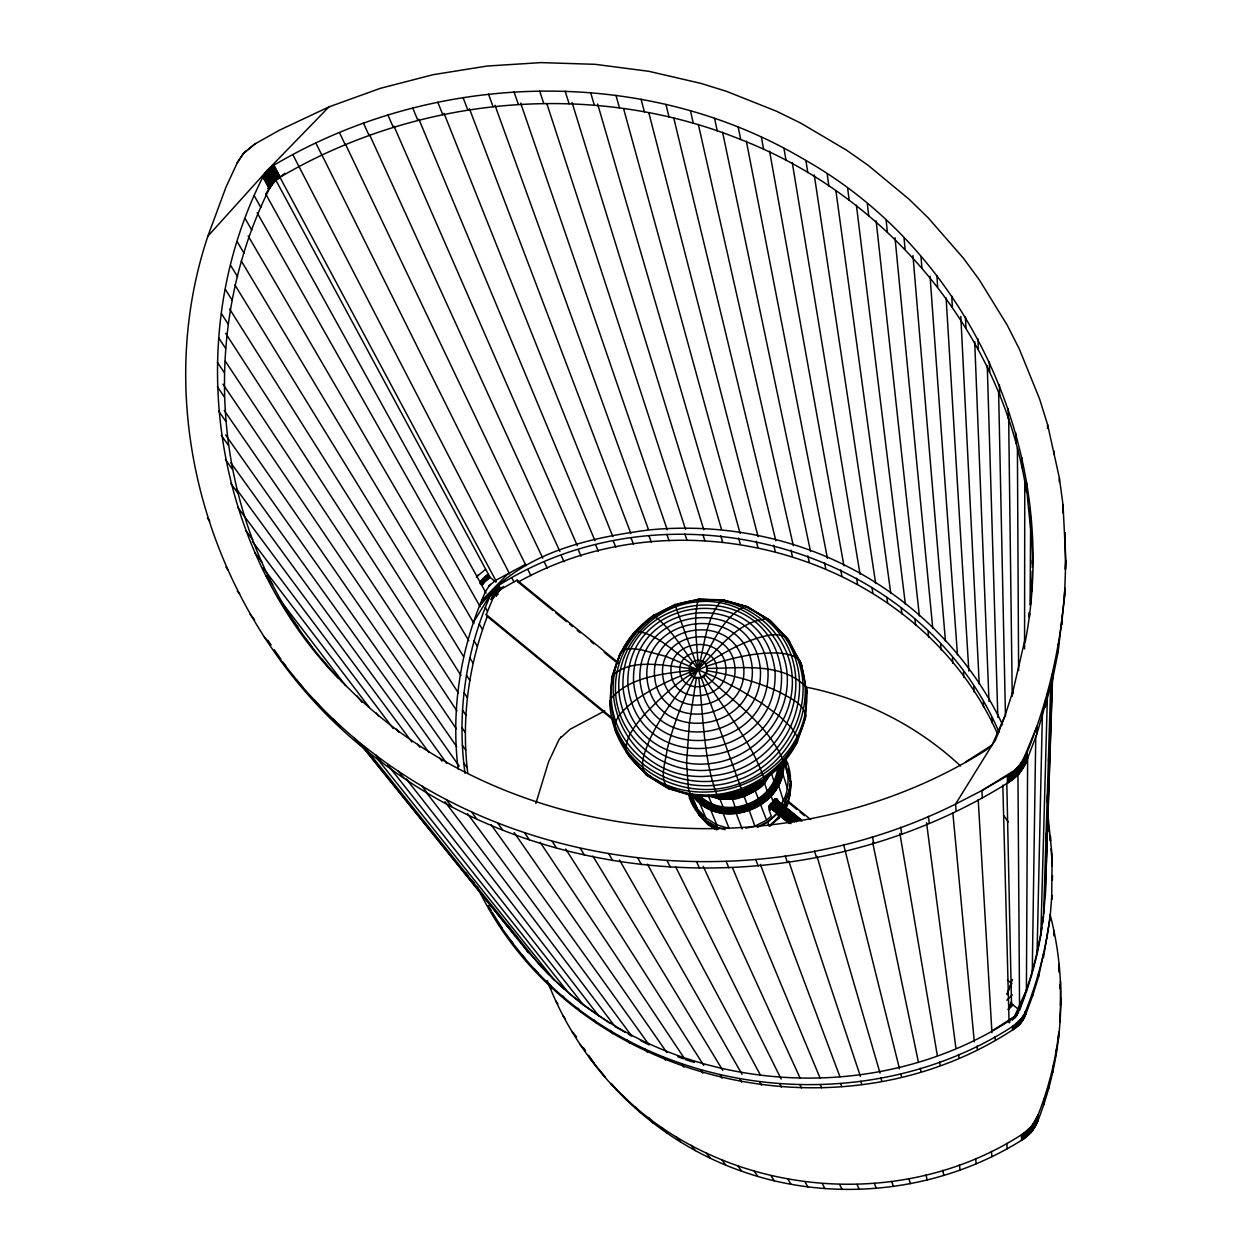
<?xml version="1.0" encoding="UTF-8"?>
<svg xmlns="http://www.w3.org/2000/svg" width="1252" height="1252" viewBox="0 0 1252 1252"><rect width="100%" height="100%" fill="white"/><g stroke="black" fill="none" stroke-linecap="round" stroke-linejoin="round"><path stroke-width="1.5" d="M338.463 678.553C212.308 547.813 180.945 339.104 262.873 176.986L267.38 170.288L328.932 106.905L380.342 88.329L433.176 74.682L486.95 66.059L541.146 62.6L595.263 64.337L648.786 71.301L701.167 83.446L726.786 91.443L776.522 111.24L800.513 122.993L846.43 150.099L868.246 165.405L909.234 199.365L928.295 217.942L963.304 258.084L979.142 279.556L1007.187 325.082L1019.316 349.026L1039.583 398.934L1047.627 424.788L1059.38 477.967L1063.042 505.135L1065.812 560.27L1064.513 596.954L1058.065 652.198L1052.525 679.695L1036.859 734.048L1025.904 762.797L1019.597 772.891L1019.566 765.535L1026.875 753.015C1048.237 700.51 1061.289 644.655 1064.889 588.08L1064.513 596.954M312.405 647.394C212.543 518.657 197.143 334.096 269.337 188.786L274.517 181.415L284.971 173.245M482.865 895.681L479.532 891.549C574.371 1082.464 836.258 1145.267 1012.524 1029.989L1022.368 1020.818L1025.779 1010.771C1038.033 980.034 1046.265 947.733 1050.146 914.868M1023.588 767.241L1023.604 759.823M1023.541 1018.987L1023.76 1015.137M1023.917 766.709L1023.917 759.275M547.234 980.504C580.286 1068.097 653.028 1140.353 741.653 1171.183C833.3 1203.814 939.125 1191.967 1021.507 1140.322L1023.776 1138.866L1023.776 1133.295L1031.538 1126.237L1031.429 1131.902L1037.939 1120.681C1063.386 1055.577 1067.878 982.241 1050.115 914.602L1049.912 919.547M1023.76 1018.612L1023.964 1014.746M1024.214 766.161L1024.23 758.728M1024.559 648.849L1024.762 482.583M1023.964 1018.22L1024.183 1014.37M1024.527 765.614L1024.527 758.18M1024.167 1017.845L1024.371 1013.979M1024.809 765.05L1024.825 757.616M1023.776 1138.866L1024.23 1132.982M1024.371 1017.453L1024.574 1013.588M1025.091 764.502L1025.106 757.053M1025.2 642.01C1061.273 456.104 971.02 254.391 805.912 160.475C645.187 64.134 433.834 70.456 273.906 165.186L267.145 170.538L207.863 236.205C144.418 425.915 221.776 644.921 381.5 762.092C559.519 898.185 819.528 900.814 1007.5 783.095L1019.191 773.376L1019.159 766.021L1017.438 767.914L1017.5 775.254M1024.559 1017.062L1024.762 1013.197M1025.372 763.939L1025.388 756.49M1024.214 1138.553L1024.684 1132.653M1024.762 1016.671L1024.95 1012.79M1025.638 763.376L1025.654 755.926M1032.29 567.453C1033.479 539.064 1027.579 511.051 1026.609 482.849M1024.934 1016.28L1025.122 1012.398M1025.904 762.797L1025.92 755.347M1025.122 1015.888L1025.294 1011.992M1026.155 762.233L1026.17 754.768M1025.294 1015.482L1025.466 1011.585M1026.39 761.654L1026.421 754.189M1024.668 1138.24L1025.122 1132.324M1025.451 1015.075L1025.623 1011.178M1026.624 761.075L1026.656 753.61M1025.607 1014.683L1025.779 1010.771M1026.843 760.496L1026.875 753.015M1025.106 1137.911L1025.56 1131.996M1027.642 756.474L1026.405 991.881L1032.243 973.227L1035.764 735.675M1025.544 1137.583L1025.998 1131.651M1029.034 615.968L1029.066 612.494M1029.911 517.905L1029.973 508.39M1025.967 1137.239L1026.437 1131.292M1030.067 604.982L1030.678 517.295M1026.39 1136.894L1026.859 1130.947M1031.413 591.664L1031.46 586.327M1031.836 543.509L1031.898 534.197M1026.812 1136.55L1027.282 1130.587M1032.368 563.838L1032.415 560.207M1027.235 1136.19L1027.689 1130.212M1027.642 1135.83L1028.095 1129.836M1028.048 1135.454L1028.502 1129.461M1028.44 1135.094L1028.909 1129.085M1028.831 1134.703L1029.301 1128.694M1029.222 1134.328L1029.692 1128.302M1029.598 1133.936L1030.443 1127.489M1025.764 1014.277L1032.634 995.794L1032.697 992.179M1036.859 734.048L1036.985 726.332L1022.242 761.967L1022.242 769.37M1030.819 1127.082L1030.349 1133.138M1032.118 1131.057L1032.227 1125.376L1038.127 1114.875C1048.566 1088.348 1055.546 1060.507 1058.848 1032.196L1058.394 1039.019M1032.462 1130.619L1032.571 1124.953M1047.548 428.2L1047.627 424.788M1033.103 1129.742L1033.229 1124.061M1032.712 971.349L1037.047 954.353L1042.415 712.654M1033.416 1129.304L1033.557 1123.607M1033.729 1128.85L1033.87 1123.154M1034.027 1128.396L1034.168 1122.7M1034.324 1127.942L1034.481 1122.23M1034.621 1127.489L1034.762 1121.761M1032.634 995.794L1038.534 976.857L1038.628 973.133M1045.451 707.004L1045.655 699.07M1034.903 1127.019L1035.06 1121.291M1035.185 1126.55L1035.341 1120.822M1035.451 1126.08L1035.607 1120.337M1037.047 954.353L1040.819 935.307L1047.486 693.373M1054.137 454.492L1054.231 451.158M1035.717 1125.595L1035.873 1119.851M777.883 766.38C775.285 801.734 727.991 820.279 701.37 797.227L699.461 802.642L705.971 818.057L716.817 824.802L729.165 828.527L723.108 813.299L723.061 807.008L719.415 797.79M1035.967 1125.11L1036.14 1119.366M1036.218 1124.625L1036.39 1118.881M1036.453 1124.139L1036.625 1118.38M1036.703 1123.654L1036.875 1117.879M1036.922 1123.154L1037.094 1117.379M1037.141 1122.653L1037.329 1116.878M539.596 964.854C656.721 1092.433 864.584 1113.764 1009.034 1020.975L1015.309 1015.56L1019.566 1008.502C1031.632 978.235 1039.77 946.449 1043.605 914.101L1050.741 683.748M1037.36 1122.152L1037.532 1116.361M1046.062 841.031L1046.296 833.253M1047.267 802.156L1047.517 794.378M1048.55 761.326L1048.675 757.429M465.024 773.282C456.542 712.591 466.057 649.71 491.066 593.855L496.434 586.875C537.609 549.19 594.841 537.155 648.599 529.972C697.082 525.183 746.505 530.034 793.048 544.479C883.693 572.383 962.131 638.708 1002.586 724.736M467.81 773.454C461.221 720.589 468.217 666.174 487.294 616.469L486.23 614.575L493.476 597.079L491.363 593.182M698.788 678.115C686.957 679.789 685.83 660.806 697.536 660.414C709.383 658.74 710.494 677.739 698.788 678.115C703.687 717.537 703.217 759.588 717.662 796.788C751.169 793.33 781.436 772.609 796.961 742.733L797.148 736.395L791.076 727.224L779.041 715.831L761.435 703.014L739.369 689.602L714.814 676.831L666.252 656.486L640.445 649.585L631.102 648.661L624.607 649.491L620.037 653.669L611.884 676.8L612.15 681.667M1037.564 1121.651L1037.752 1115.861M1037.767 1121.135L1037.955 1115.344M1037.939 1120.681L1038.127 1114.875M1052.509 674.124L1045.248 896.933L1045.889 871.705M1038.534 976.857L1043.526 953.867M1045.952 875.758L1052.791 671.526M1048.065 820.42L1047.47 813.503M1059.255 481.863L1059.38 477.967M1060.851 998.188L1059.834 1022.227L1060.303 1015.2M1048.174 817.321L1052.118 856.071L1051.68 899.437L1051.868 895.243L1049.974 918.937L1043.401 957.702M1031.523 591.507L1032.258 571.147M1050.663 836.618L1050.491 841.141L1049.755 835.381M1062.76 512.772L1063.042 505.135M1047.22 938.374L1047.361 934.415M1058.065 652.198L1058.378 643.794M1052.056 866.321L1052.118 856.071M1065.186 532.585L1065.421 569.378L1065.812 560.27M1062.056 624.591L1062.416 615.953M1052.337 879.937L1052.525 875.633M1043.667 1105.093L1043.933 1099.084M1053.808 935.792L1054.043 930.956M1048.675 1088.833L1049.004 1082.62M780.872 804.66C789.824 791.671 789.605 774.612 784.456 760.183M783.376 804.958C791.671 791.702 792.845 773.767 785.943 759.698M790.435 783.11L789.73 795.662L790.826 782.25L789.48 776.944L790.497 775.864M790.794 781.42C792.391 783.392 786.381 820.248 784.628 802.141L789.746 789.073M804.911 715.909L804.707 719.603C808.776 705.58 789.824 698.193 780.278 692.45C757.178 681.589 732.248 675.204 707.223 670.696M707.364 668.38C739.666 668.599 782.563 661.275 806.554 687.63C814.223 783.517 681.714 831.281 626.501 752.483C623.997 737.506 636.079 724.892 644.717 714.11C662.997 695.564 682.543 676.064 706.895 666.111C729.54 658.662 753.141 652.433 777.163 652.965C786.24 653.591 799.84 655.281 801.828 666.189L786.366 637.581L769.557 620.006L746.755 606.563L723.437 599.833L698.24 599.27C692.716 621.821 697.755 646.173 698.162 669.257C685.126 695.063 673.952 722.013 667.003 750.151C665.735 762.03 658.223 779.746 669.038 788.807L692.685 795.928L718.366 796.741L742.233 791.42L674.906 604.528L698.945 599.16L718.961 600.334M778.681 764.894C777.742 802.892 724.705 822.955 698.679 795.38M779.339 765.097C778.4 803.581 724.673 823.91 698.319 795.975M779.949 765.316C779.057 804.989 722.78 825.256 696.801 795.255M780.512 765.535C779.62 805.615 722.748 826.101 696.503 795.787M781.123 763.97C781.78 805.286 723.233 827.509 696.253 796.288M781.592 764.189C782.297 806.648 721.34 828.605 694.829 795.443M782.093 762.609C784.331 806.178 721.903 829.935 694.657 795.881M782.437 762.828C784.691 806.632 721.919 830.514 694.531 796.272M782.735 763.047C784.488 803.987 729.963 828.683 699.445 802M783.329 759.839C788.572 807.446 719.493 833.785 691.965 794.55M1052.807 1072.369L1053.198 1065.953M1058.785 971.959L1059.239 964.306M763.704 779.386C773.579 785.317 730.37 803.831 731.731 798.213C734.517 803.174 735.253 808.62 736.458 814.019L742.17 828.996M1060.381 1005.419L1060.507 981.208M1056.046 1055.749L1056.469 1049.129M806.977 692.872L801.202 663.513L788.29 639.459L769.557 620.006L746.755 606.563L722.028 599.927C705.58 618.253 704.626 646.267 698.162 669.257C679.257 690.541 661.932 713.64 649.725 739.478C645.938 750.058 637.831 764.596 646.204 774.816L667.3 787.931L692.309 795.364M616.485 732.952C610.444 721.042 623.496 710.056 631.618 703.123C651.494 687.88 674.672 677.582 698.162 669.257C717.865 650.07 737.647 620.522 767.351 618.942C823.613 662.261 801.749 754.408 736.489 775.598C682.137 796.929 614.106 758.211 611.179 698.35C632.244 674.405 668.693 673.764 698.162 669.257C711.058 647.378 720.855 618.519 744.674 606.469C830.718 644.968 800.701 768.556 710.948 775.88C632.385 785.114 581.46 689.899 635.672 631.039C657.19 633.653 673.764 652.01 691.214 663.638M610.913 698.757C609.802 665.751 626.36 633.935 653.575 615.358C672.136 629.302 683.78 651.212 698.162 669.257C673.044 667.879 630.867 655.109 611.884 676.8L609.865 703.734L611.633 708.867M1043.605 914.101L1045.31 894.82M1029.347 617.455L1029.692 613.746M1030.537 604.481L1031.053 598.91M611.179 698.35L609.865 703.734C612.416 757.225 662.731 800.482 716.019 794.566C758.978 790.262 797.101 757.663 805.787 715.017M705.126 674.891C733.124 701.245 769.057 725.393 783.768 761.92L763.031 780.074L764.581 779.886C751.81 742.076 724.72 709.978 703.311 676.487M1040.819 935.307L1041.899 927.638M1042.447 923.804L1043.542 916.151M653.575 615.358L633.981 633.183L620.037 653.669L611.633 679.179M696.394 678.036L689.367 723.453L686.565 762.969L688.412 788.416L690.275 793.69L694.077 795.896M1025.2 638.63L1013.118 690.509L1004.918 716.081L995.293 740.574L991.099 746.129L985.496 750.449C772.578 884.413 459.374 845.585 306.036 639.162M535.887 803.408L548.548 761.873L559.268 739.103L570.145 729.227L604.826 710.886M489.579 585.279L485.385 591.836C460.658 647.034 450.798 708.945 458.122 769.041M1012.445 979.44L1007.046 994.745M785.567 806.351L787.258 801.296M785.974 806.476L790.075 794.206L788.744 789.809M776.694 766.521L777.68 769.745C779.37 770.434 781.185 771.075 782.437 772.453C775.864 813.44 715.8 828.668 691.98 793.94M797.258 738.962L795.521 744.142L796.961 742.733L805.615 717.396L806.554 687.63M207.863 236.205L225.939 187.252L237.802 161.618L244.156 152.634M783.768 761.92L782.203 764.158L797.712 740.949M1020.192 1008.58L1025.795 993.556M1008.392 1009.378L1011.444 1001.866M1008.596 1009.096L1011.491 1003.634L1006.811 783.251M1007.077 993.634L1010.755 984.808L1010.818 987.249M1026.421 990.066L1014.386 1016.593L991.85 1031.022M1008.189 1009.66L1010.395 1004.433L1010.38 1006.154M296.458 679.773C452.942 867.933 740.417 911.346 955.526 804.113L992.1 745.05L1004.918 716.081M765.41 781.89L764.534 781.921L769.025 774.894M491.911 592.133L494.024 596.015L493.194 597.72L491.066 593.855L492.161 591.711L494.509 595.201L492.412 591.304M500.925 588.111L493.585 596.86L491.473 592.963M1020.521 1023.26L1020.505 1019.801L1023.541 1015.513M762.358 780.575C751.247 792.594 734.314 797.993 718.225 795.771L718.398 798.588L719.211 798.244M473.381 622.416L492.803 590.709L494.916 594.606L492.662 590.913M777.21 818.292L778.854 818.01L777.351 813.096L767.445 821.907L760.668 825.365M265.674 193.982L271.872 184.482L265.424 172.635M236.785 163.668L243.373 153.511L254.203 144.371L279.431 130.208L328.932 106.905M480.142 582.759C481.363 578.064 496.434 568.705 482.177 579.645C475.807 585.529 487.044 587.047 482.396 579.394M780.81 814.254L778.071 818.479L769.964 825.694M778.619 818.385L780.904 814.927M766.208 776.976C755.019 792.719 733.422 800.497 714.767 795.505M767.664 775.974C756.411 793.377 732.764 801.906 712.998 795.662M764.894 782.046L770.309 773.736M765.175 782.093L772.5 771.232M787.696 763.016L786.741 764.44L785.035 761.2M745.816 828.182L754.925 826.163L766.584 820.201L771.216 816.069L768.791 808.839L769.902 806.319L776.913 798.526L778.854 802.266M495.448 594.7L493.085 590.318L494.916 594.606L499.939 589.786L517.107 580.161L618.488 662.84M956.152 811.124L955.526 804.113L981.944 790.544L1008.47 775.144L1015.622 769.698L1021.882 762.499L1021.898 769.886L1016.154 776.6L1016.076 769.26L1021.882 762.499M1015.309 1015.56L1015.341 1017.297L1015.967 1014.746M476.417 577.188L477.748 575.607M495.479 593.839L490.831 599.458M491.473 598.722L495.197 594.215M1018.361 774.331L1020.004 772.406L1019.973 765.035L1018.314 766.975L1018.361 774.331L1020.396 771.921L1020.364 764.534M1021.069 1019.128L1019.629 1020.803L1019.66 1024.23L1021.084 1022.571L1021.069 1019.128L1012.445 1026.577C860.03 1124.875 638.144 1096.596 522.053 954.885M560.583 737.444L561.272 736.645M689.883 665.61L693.013 662.042M495.401 593.949L500.769 589.285L498.672 585.373C667.989 478.389 918.452 544.996 999.08 732.201M495.244 594.137L497.56 591.601L495.056 594.403L492.944 590.521L496.434 586.875L498.672 585.373L500.55 589.41L498.03 585.764M492.803 590.709L479.532 605.592L492.944 590.521L495.307 594.888M496.59 592.556L495.87 593.354L497.091 592.039M478.608 574.684L477.2 576.217L485.526 569.347M481.754 580.13L483.366 583.088L490.048 577.36L495.839 582.086M490.487 584.324L488.937 586.03L495.432 580.505L525.433 564.417M503.351 586.405L493.194 597.72L491.175 593.62L493.382 597.298M483.366 583.088L484.9 581.398L483.288 578.44M496.418 592.728L494.149 589.019M268.21 188.379L277.083 179.177L270.698 167.298M268.053 188.598L271.872 184.482M483.053 578.674L484.227 582.102L482.615 579.16M243.764 153.073L255.752 143.464M244.563 152.196L245.376 151.351M497.435 591.711L501.52 587.517M481.597 600.725L509.032 572.727M1016.076 769.26L1017 768.368L1017.062 775.708M1009.096 1008.893L1013.087 1004.965M1006.796 1000.207L1012.305 994.855M769.636 810.435L772.171 808.182M757.429 827.369L767.883 822.032L778.055 812.986M778.76 817.368L768.9 826.132L767.883 822.032M770.34 825.757L778.854 818.01M723.578 795.083C736.473 796.162 749.901 791.327 759.15 782.265M764.988 780.966C751.81 795.505 730.01 802.469 711.261 795.693M755.175 790.215L765.222 781.358M765.363 781.671L755.707 790.591L753.861 786.96M267.615 170.037L273.906 165.186L280.276 177.095L277.365 178.973L270.964 167.095M277.365 178.973L280.276 177.095C417.62 96.279 592.259 79.596 740.683 139.504C888.763 197.018 1002.962 334.8 1026.577 492.568M635.672 631.039L634.013 634.999M616.266 1089.6L611.054 1083.481C712.951 1195.504 894.851 1216.349 1021.476 1134.766L1023.776 1133.295M498.672 585.373L496.637 586.734L498.734 590.615M965.339 762.124L992.1 745.05M705.815 664.076C725.033 651.885 745.3 640.148 767.805 635.437C775.802 633.747 788.87 634.154 790.231 644.545M764.722 778.838L741.888 790.481L716.864 796.069L691.417 795.192M743.641 789.981L761.419 780.904M742.186 791.311L764.581 779.886M755.551 789.949L743.954 795.865L742.78 792.626M755.676 790.278L744.173 796.475L731.356 799.026L730.636 795.333M517.107 580.161L518.109 582.117C684.688 488.796 918.937 556.749 997.656 734.095M652.981 615.718L674.906 604.528L675.219 605.342M657.973 614.09L671.761 607.079M784.628 802.141L785.505 801.734M693.796 804.848L699.32 815.208L707.99 824.567L710.933 824.411M688.694 794.723C691.886 809.011 702.967 820.404 715.815 826.836L716.754 826.586L717.912 829.372M731.246 798.698L743.985 795.943M722.028 599.927L748.524 607.376L771.263 621.681L789.574 641.791M704.469 819.794L716.754 826.586M694.109 677.363L701.151 677.582L706.457 672.919L706.895 666.111L704.219 662.386M711.183 795.662L718.992 795.943M718.304 798.26L731.7 798.682M718.398 798.588L731.669 799.011M718.523 798.776L731.606 799.214M671.056 788.979L669.038 788.807L646.204 774.816L626.501 752.483M695.486 810.075L696.957 810.263L703.217 817.008M701.355 815.772L699.32 815.208L696.002 808.776M805.709 687.051C863.27 698.381 917.669 725.863 960.534 765.974M650.915 776.459L648.333 775.943L629.537 756.787L621.008 740.12M689.445 798.4L691.088 798.886L694.437 805.396M710.729 795.693L717.506 797.727M708.71 795.474L719.008 798.573M707.865 795.411L718.82 798.776M715.815 826.836L725.033 829.638M685.126 1059.489L694.437 1062.432M677.833 1056.735L683.295 1058.801M640.445 1040.49L649.084 1044.841L491.019 824.63M625.092 1032.305L615.045 1026.562L444.945 801.718M628.441 1034.215L631.79 1036.14L467.559 813.784M655.563 779.339L658.662 781.264M709.712 824.786L714.235 827.603M716.927 829.81L707.521 823.941L698.804 814.551L696.957 810.263M715.784 829.419L707.99 824.567L705.721 819.716M387.713 764.909L568.549 992.899L583.385 1004.902L610.193 1023.432M787.977 801.045L810.67 819.544M1007.391 979.972L1011.929 983.665M518.109 582.117L552.946 610.538M555.841 612.901L566.577 621.665M569.613 624.122L572.649 626.595M577.188 630.304L580.224 632.776M590.819 641.431L593.855 643.904M604.137 652.292L616.219 662.136M787.758 802.031L796.945 809.528M799.981 812L804.52 815.709M775.348 798.745L801.937 820.467M774.957 798.854L801.296 820.357M775.567 799.402L785.818 807.775M788.744 810.169L801.922 820.921M774.409 799.277L800.685 820.733M773.736 799.965L798.479 820.17M772.985 800.873L797.634 820.999M772.343 802.047L796.554 821.828M771.216 802.892L794.425 821.86M770.324 803.878L792.156 821.719M769.589 804.817L790.028 821.515M769.057 805.646L791.014 823.581M1011.491 1003.634L1019.582 1010.254L1017.939 773.047M768.775 806.304L789.292 823.065M768.759 806.757L789.276 823.519M486.23 614.575L614.309 719.853M487.294 616.469L614.012 720.636M551.772 977.468L564.323 989.08M527.014 950.706L549.112 974.776M692.027 794.785C719.571 834.051 788.682 807.697 783.439 760.074L788.197 776.083M690.134 794.159L697.38 808.792L705.971 818.057M706.128 820.921L708.522 823.503M707.505 823.519L698.538 812.438M599.927 1070.945L605.279 1077.205L589.52 1057.862M579.864 1044.262L585.451 1050.851L583.495 1047.752M622.854 1095.437L627.925 1101.4M572.117 1031.554L576.656 1036.953M635.327 1106.784L640.241 1112.605M648.411 1117.457L653.184 1123.169M562.868 1015.732L565.184 1018.502M555.575 1000.864L557.923 1003.713M662.105 1127.457L666.706 1133.044M314.487 699.978L320.825 707.724M534.854 969.283L537.875 972.961M279.697 658.708L302.937 687.677M510.08 939.876L525.136 958.656M264.219 636.845L270.948 645.093L267.944 640.288M499 924.273L513.242 943.726M549.096 985.668L551.475 988.579M250.071 614.247L254.641 619.865M488.796 908.154L490.987 910.846M333.736 719.258L339.902 726.849M548.47 983.008L551.412 986.607M724.72 600.49L725.863 601.915M362.031 746.129L528.547 952.615L507.608 925.244M354.144 737.553L360.153 745.003M562.852 996.013L565.716 999.55M676.33 1136.738L680.759 1142.2M465.666 872.55L468.107 875.586M471.769 880.14L474.211 883.176M363.737 746.223L541.099 966.716M237.301 591.007L239.617 593.871M360.232 743.688L515.589 936.386M225.908 567.172L228.24 570.114M375.663 754.799L381.5 762.092M577.986 1008.283L580.756 1011.741M376.382 757.585L554.448 980.159M691.088 1145.251L695.329 1150.619M398.246 770.919L403.88 778.102M593.808 1019.754L596.484 1023.15M406.196 778.838L583.385 1004.902M207.347 518.046L209.741 521.098M424.522 790.153L598.894 1016.139M291.434 618.66L297.913 627.064M321.842 658.896L328.102 666.987M278.069 597.47L345.568 685.548M338.838 677.833L341.89 681.808M421.83 785.896L427.261 792.954M610.303 1030.396L612.87 1033.729M706.316 1152.998L710.353 1158.288M265.987 575.654L272.67 584.402M356.961 695.893L361.938 702.388M263.108 567.97L369.324 707.443M255.205 553.29L261.965 562.211M376.179 713.014L378.495 716.081M446.338 799.637L451.565 806.585M627.377 1040.177L629.85 1043.464M245.736 530.425L252.575 539.534M252.403 541.412L393.191 728.554M396.43 729.149L398.684 732.17M237.614 507.154L411.908 742.045M721.966 1159.947L725.816 1165.142M417.683 744.251L419.858 747.209M236.284 488.765L428.966 752.53M471.722 812.125L476.73 818.98M645.03 1049.066L647.394 1052.29M230.838 483.507L237.77 492.975M439.859 758.242L441.956 761.153M225.423 459.578L232.371 469.218M230.806 462.724L446.682 763.313M738.007 1166.066L741.653 1171.183M221.369 435.414L228.334 445.258M588.628 1055.326L593.933 1062.776M497.889 823.3L502.678 830.06M663.2 1057.017L665.454 1060.209M274.251 649.741L280.824 659.037M283.015 662.136L286.301 666.784M225.657 435.007L459.155 766.13M1003.994 815.881L1008.22 821.954M218.662 411.11L225.657 421.126M463.663 762.797L467.043 767.648M514.149 832.564L666.878 1052.619M224.218 410.437L456.698 746.693M217.332 386.696L224.311 396.915M462.332 745.222L465.713 750.183M524.776 833.112L529.33 839.795M681.824 1064.028L683.952 1067.173M754.377 1171.34L757.82 1176.395M222.966 384.161L456.338 728.82M540.16 842.299L684.046 1057.862M217.363 362.266L224.327 372.673M461.957 727.631L465.337 732.702M782.437 772.453L787.492 788.697M225.266 361.139L456.933 710.964M218.724 337.883L225.657 348.463M462.52 710.056L465.9 715.221M552.304 841.547L556.608 848.167M700.838 1070.069L702.873 1073.167M771.044 1175.753L774.284 1180.761M225.673 333.329L458.498 693.185M221.432 313.579L228.318 324.362M464.022 692.544L467.387 697.787M565.716 849.044L703.765 1065.389M492.083 912.192L502.224 928.217M229.617 309.009L460.986 675.501M225.438 289.462L232.293 300.417M466.464 675.125L469.813 680.478M580.396 848.543L584.449 855.116M720.229 1075.092L722.122 1078.175M234.86 284.908L463.397 656.298M230.759 265.565L237.551 276.692M469.813 657.863L473.146 663.31M787.962 1179.29L790.982 1184.251M592.869 856.071L722.748 1070.319M493.476 597.079L491.269 593.401L493.288 597.501M241.339 261.042L468.78 640.648M237.348 241.933L244.062 253.264M474.085 640.805L477.372 646.345M608.957 854.099L612.744 860.625M739.901 1079.114L741.669 1082.182M248.131 235.877L474.038 623.559M245.189 218.662L251.824 230.165M479.25 623.981L482.505 629.615M619.505 860.014L742.013 1074.247M805.067 1181.919L807.869 1186.865M257.161 212.793L480.189 606.766M254.266 195.797L260.807 207.456M485.291 607.455L487.435 611.273M488.39 905.587L491.16 910.533M480.737 581.413L482.364 584.355M480.549 581.679L482.177 584.621M480.361 581.945L481.989 584.887M480.173 582.211L481.801 585.153M265.69 193.904L486.058 593.041M481.957 579.895L483.569 582.837M481.535 580.396L483.162 583.338M481.331 580.646L482.959 583.588M481.128 580.897L482.756 583.839M480.94 581.163L482.552 584.105M263.311 176.062L269.634 188.176M263.014 176.657L269.477 188.473M482.834 578.909L484.446 581.867M482.177 579.645L483.788 582.587M264.845 173.465L271.293 185.296M484.727 577.094L486.339 580.052M637.894 858.183L641.431 864.663M759.808 1082.104L761.451 1085.155M264.657 173.746L271.105 185.578M484.477 577.313L486.089 580.271M264.469 174.028L270.917 185.859L269.337 188.786L262.873 176.986L267.145 170.538L273.578 182.401M484.242 577.532L485.839 580.49M264.297 174.31L270.573 186.423M483.992 577.767L485.604 580.709M263.953 174.889L270.401 186.72M263.781 175.17L270.088 187.284M483.757 577.986L485.369 580.944M263.468 175.765L269.931 187.581M483.522 578.221L485.134 581.163M266.692 171.054L273.124 182.902M486.261 575.857L487.873 578.815M266.473 171.305L272.905 183.152M266.253 171.571L272.686 183.418M485.995 576.061L487.607 579.019M495.557 593.745L496.528 595.764L493.523 589.755M266.05 171.837L272.482 183.684M485.745 576.264L487.341 579.222M265.831 172.103L272.06 184.216M485.479 576.468L487.091 579.426M485.228 576.671L486.84 579.629M265.221 172.917L271.668 184.748M484.978 576.89L486.59 579.848M265.033 173.183L271.481 185.03M497.827 585.889L499.939 589.786M497.623 586.03L499.736 589.927M497.42 586.155L499.532 590.052M497.216 586.296L499.329 590.193M497.028 586.437L499.125 590.334M496.825 586.578L498.938 590.475M496.434 586.875L498.359 590.928M496.058 587.188L498.171 591.069M495.87 587.329L497.983 591.226M495.698 587.501L497.795 591.382M495.51 587.658L497.873 592.024M495.338 587.814L497.701 592.196M495.15 587.986L497.529 592.352M268.585 169.083L275.002 180.945M494.978 588.143L497.341 592.525M268.335 169.317L274.751 181.18M487.607 574.918L489.219 577.876M494.806 588.315L497.967 594.152M268.1 169.552L274.517 181.415M487.341 575.106L488.937 578.064M494.634 588.487L497.623 594.497L494.305 588.847M267.85 169.787L274.031 181.9M487.059 575.294L488.671 578.252M267.38 170.288L273.797 182.15M486.793 575.482L488.405 578.44M486.527 575.67L488.139 578.627M493.992 589.207L496.089 593.088M266.926 170.788L273.343 182.651M493.836 589.379L496.199 593.745M493.679 589.567L496.684 595.576M493.225 590.13L496.387 595.952M492.271 591.507L494.383 595.404M491.801 592.337L493.914 596.234M491.692 592.54L493.695 596.656M270.416 167.502L276.817 179.396M270.15 167.721L276.551 179.599M269.884 167.94L276.285 179.819M269.618 168.159L276.019 180.038M275.972 180.413L490.048 577.36M269.352 168.378L275.503 180.491M268.851 168.848L275.252 180.711M488.17 574.558L489.767 577.532M487.889 574.746L489.485 577.704M272.983 165.733L279.352 177.627M272.686 165.921L278.773 178.003M272.107 166.297L278.492 178.191M271.825 166.485L278.194 178.379M271.527 166.688L277.913 178.566M271.246 166.892L277.647 178.77M273.578 165.374L496.371 581.554M273.28 165.561L279.65 177.455M647.487 864.193L760.59 1075.452M822.314 1183.656L824.896 1188.586M292.796 154.606L509.674 573.964M511.849 577.861L513.883 581.804M614.92 724.798C631.9 773.564 690.603 797.618 738.07 779.965C785.912 763.297 815.803 707.333 797.806 658.928M614.716 727.772C631.9 777.163 691.339 801.546 739.416 783.658C787.852 766.772 818.104 710.103 799.871 661.087M667.128 860.766L670.399 867.229M779.886 1084.06L781.42 1087.08M321.576 154.231L526.059 565.654M315.88 143.072L321.889 155.154M527.953 569.691L530.911 575.623M675.689 866.869L781.185 1079.067M477.043 886.432L478.702 889.843M839.654 1184.486L842.017 1189.4M345.255 143.73L542.82 558.173M339.464 132.618L345.27 144.778M544.448 562.32L547.312 568.298M696.582 861.83L699.571 868.309M800.091 1084.952L801.483 1087.972M363.518 123.291L369.121 135.529M561.287 555.763L564.042 561.788M703.264 866.337L800.153 1078.175M369.403 134.371L559.926 551.506M393.957 126.155L577.328 545.7M387.948 115.106L393.347 127.422M578.408 550.051L581.069 556.107M857.041 1184.408L859.185 1189.322M692.966 803.236L690.353 795.317M691.511 795.145L697.38 808.792M726.129 861.392L728.867 867.871M820.342 1084.795L821.625 1087.816M418.857 119.143L594.982 540.754M412.737 108.079L417.918 120.458M595.795 545.199L598.331 551.287M732.561 867.871L820.06 1077.988M716.817 824.802L710.51 809.496L711.512 803.518L708.35 795.818M437.793 102.226L442.77 114.668M613.37 541.193L615.812 547.312M444.037 113.337L612.854 536.685M874.412 1183.406L876.337 1188.336M463.068 97.578L467.825 110.066M631.118 538.078L633.465 544.213M755.707 859.435L758.18 865.946M840.593 1083.575L841.735 1086.611M469.422 108.674L630.898 533.524M760.355 864.365L839.951 1076.751M494.994 105.262L648.395 529.393M754.925 826.163L743.829 795.521L744.158 796.428M488.515 94.135L493.053 106.655M648.99 535.84L651.228 541.991M514.04 91.912L518.375 104.464M666.94 534.494L669.069 540.661M754.862 789.887L766.584 820.201M520.66 103.087L667.285 529.862M891.737 1181.497L893.427 1186.458M785.223 855.961L787.414 862.503M860.781 1081.29L861.799 1084.357M788.791 861.11L860.406 1076.36M764.08 781.702L767.194 791.107L771.044 795.693L773.376 802.595M539.628 90.911L543.744 103.478M684.922 534.041L686.941 540.207M546.967 104.01L685.564 529.377M771.357 773.126L773.877 781.06L778.462 785.02L783.439 800.81M565.168 91.146L569.081 103.713M702.888 534.494L704.813 540.661M572.039 102.445L703.812 529.831M908.936 1178.68L910.407 1183.672M590.647 92.617L594.34 105.184M720.792 535.84L722.607 541.991M814.551 850.984L816.476 857.573M880.829 1077.972L881.721 1081.055M817.024 856.321L880.046 1073.105M597.627 103.979L721.465 529.314M615.968 95.308L619.443 107.875M738.602 538.078L740.308 544.229M623.59 108.627L740.12 533.446M641.087 99.237L644.357 111.788M756.255 541.208L757.867 547.343M648.818 112.711L758.055 536.607M843.629 844.505L899.499 1068.832M900.689 1073.606L901.471 1076.72M925.964 1174.955L927.216 1179.994M665.923 104.401L668.991 116.906M773.72 545.23L775.223 551.35M673.748 117.954L775.802 540.676M690.447 110.771L693.295 123.244M790.951 550.129L792.344 556.232M698.366 124.496L793.314 545.637M805.756 687.395L806.57 691.057M788.087 768.978L790.826 782.25M789.292 777.883L790.059 781.373M714.563 118.361L717.224 130.787M807.9 555.904L809.183 561.976M872.66 842.439L918.311 1061.633M722.592 132.243L810.529 551.49M872.362 836.555L873.755 843.269M920.314 1068.222L920.956 1071.352M690.885 794.112L691.62 797.618M942.772 1170.354L943.82 1175.456M610.131 701.057L615.374 727.396M738.242 127.141L740.683 139.504M824.505 562.539L825.71 568.564M746.348 141.132L827.431 558.22M761.388 137.094L763.642 149.411M840.749 570.004L841.86 576.014M769.589 151.257L843.942 565.794M899.859 833.284L937.294 1055.358M783.971 148.221L786.037 160.459M856.587 578.314L857.589 584.261M900.642 827.149L901.769 833.957M939.626 1061.806L940.142 1064.998M792.25 162.557L860.03 574.198M959.329 1164.861L960.143 1170.041M805.912 160.475L807.79 172.635M871.971 587.423L872.879 593.338M814.269 174.998L875.664 583.448M827.165 173.856L828.855 185.922M886.839 597.329L887.668 603.182M835.882 190.57L890.798 593.479M1048.503 825.804L1049.254 831.547M926.558 822.783L955.902 1048.096M847.651 188.316L849.185 200.273M901.19 608.002L901.925 613.793M928.389 816.32L929.266 823.237M958.562 1054.403L958.969 1057.643M856.415 205.234L905.384 604.309M975.558 1158.523L976.169 1163.781M867.339 203.841L868.7 215.688M914.946 619.411L915.603 625.155M876.15 220.947L919.375 615.874M886.166 220.383L887.355 232.121M928.092 631.54L928.671 637.205M895.023 237.77L932.756 628.175M952.85 812.861L974.291 1041.836M977.076 1046.046L977.358 1049.317M904.069 237.927L905.102 249.524M940.581 644.357L941.081 649.96M912.958 255.58L945.463 641.18M991.412 1151.339L991.834 1156.676M921.002 256.41L921.895 267.881M952.381 657.816L952.819 663.357M1051.07 848.872L1051.946 860.484M1059.755 984.948L1060.021 988.642M930.064 276.207L957.467 654.859M936.903 275.8L937.654 287.131M963.461 671.917L963.821 677.379M946.105 297.835L968.845 671.103M978.203 799.637L991.944 1032.712M951.739 296.051L952.365 307.241M973.774 686.597L974.072 691.98M982.319 797.696L981.944 790.544L1015.622 769.698L1015.685 777.038M995.105 1036.719L995.277 1040.068M960.816 316.427L979.236 684.046M965.448 317.132L965.949 328.149M983.289 701.84L983.54 707.13M1006.874 1143.326L1007.077 1148.773M974.698 341.671L989.002 701.464M977.984 338.963L978.391 349.809M992.007 717.599L992.194 722.795M987.265 365.866L997.844 717.443M989.33 361.515L989.628 372.188M1009.628 1020.599L1009.66 1022.321M1009.128 1006.483L1009.175 1008.251M1008.94 1006.764L1008.987 1008.533M1009.331 1020.787L1009.378 1022.508M1002.821 785.129L1009.081 1022.696M1010.176 1004.683L1010.223 1006.467M1010.02 1004.996L1010.051 1006.764M1009.848 1005.293L1009.894 1007.062M1009.675 1005.591L1009.722 1007.359M1009.488 1005.888L1009.535 1007.657M1009.315 1006.185L1009.362 1007.954M1011.068 1002.821L1011.1 1004.605M1010.927 1003.134L1010.959 1004.918M1010.787 1003.447L1010.818 1005.231M1010.646 1003.76L1010.677 1005.544M1010.489 1004.073L1010.536 1005.857M999.425 384.708L999.628 395.209M1007.359 775.817L1007.5 783.095M1012.445 1026.577L1012.524 1029.989M1012.132 1018.737L1012.164 1020.458M998.626 392.58L1005.466 716.363M1011.319 1002.179L1011.366 1003.963M1011.193 1002.508L1011.24 1004.276M1008.47 775.144L1008.611 782.437M1013.212 1026.124L1013.275 1029.535M1007.907 775.489L1008.063 782.766M1012.837 1026.358L1012.899 1029.754M1009.55 774.456L1009.675 781.749M1013.948 1025.654L1014.01 1029.05M1009.018 774.8L1009.143 782.093M1013.416 1017.579L1013.447 1019.3M1013.588 1025.889L1013.651 1029.301M1011.146 773.36L1011.256 780.669M1015.043 1024.887L1015.09 1028.299M1014.856 1016.076L1014.887 1017.813M1014.621 1016.342L1014.652 1018.079M1010.63 773.736L1010.74 781.029M1014.683 1025.153L1014.73 1028.565M1010.098 774.096L1010.207 781.389M1014.323 1025.404L1014.37 1028.815M1015.748 1015.028L1015.779 1016.765M1012.179 772.594L1012.289 779.902M1015.528 1015.294L1015.56 1017.031M1015.748 1024.371L1015.795 1027.782M1011.663 772.985L1011.772 780.293M1015.388 1024.637L1015.45 1028.048M1015.09 1015.826L1015.106 1017.563M1016.781 1013.635L1016.796 1015.388M1013.697 771.388L1013.776 778.713M1016.781 1023.541L1016.812 1026.953M1008.658 417.98L1012.242 696.315M1013.197 771.795L1013.291 779.12M1016.436 1023.823L1016.483 1027.235M1008.22 408.512L1008.361 418.825M1012.696 772.202L1012.79 779.511M1016.092 1024.089L1016.139 1027.516M1015.153 770.136L1015.216 777.461M1017.766 1022.665L1017.798 1026.092M1014.668 770.559L1014.746 777.883M1017.438 1022.962L1017.485 1026.39M1017.172 1013.071L1017.187 1014.809M1014.183 770.982L1014.261 778.306M1017.109 1023.244L1017.156 1026.671M1013.118 690.509L1013.15 693.702M1016.984 1013.353L1017 1015.106M1016.546 768.822L1016.608 776.162M1018.721 1021.757L1018.752 1025.185M1018.408 1010.99L1018.424 1012.743M1018.236 1011.287L1018.252 1013.04M1018.095 1022.368L1018.126 1025.795M1017.876 767.445L1017.939 774.8M1019.425 1008.815L1019.441 1010.567M1019.331 1021.116L1019.363 1024.559M1019.034 1021.444L1019.065 1024.872M1017.407 448.044L1018.596 670.54M1018.737 766.49L1018.784 773.861M1020.239 1023.588L1020.223 1020.145L1019.957 1023.917M1015.716 432.848L1015.779 442.958M1021.335 1018.784L1021.35 1022.227M1021.476 1134.766L1021.507 1140.322M1020.787 1019.472L1020.803 1022.915M1021.507 763.016L1021.538 770.403M1022.117 1017.719L1022.117 1021.178M1022.383 1134.202L1022.399 1139.774M1021.147 763.532L1021.162 770.919M1021.867 1018.079L1021.867 1021.538M1020.756 764.033L1020.787 771.42M1021.601 1018.439L1021.616 1021.882M1021.914 1134.5L1021.929 1140.056M1023.322 1133.608L1023.322 1139.179M1022.931 760.903L1022.931 768.321M1023.087 1016.264L1023.087 1019.723M1022.587 761.435L1022.602 768.853M1022.853 1016.64L1022.853 1020.098M1022.853 1133.905L1022.853 1139.476M1021.851 457.637L1021.867 467.575M1022.618 1017L1022.618 1020.458M1023.275 760.371L1023.275 767.789M1023.322 1015.888L1023.322 1019.363M1030.067 1127.896L1029.989 1133.545L1032.79 1130.196L1032.9 1124.499L1030.067 1127.896M1031.178 1126.659L1030.725 1132.731L1031.773 1131.479L1032.227 1125.376L1031.178 1126.659M792.14 675.955C795.818 723.28 756.333 765.958 709.821 770.043C664.029 775.004 618.253 739.65 615.561 692.872C612.713 646.142 651.713 604.403 697.614 600.162C743.031 595.076 788.682 629.584 792.14 675.955M775.004 670.947C779.793 763.235 638.066 779.573 627.925 685.047C624.278 593.886 763.876 577.72 775.004 670.947M781.42 672.418C786.632 771.874 633.888 789.48 623.011 687.598C619.114 589.426 769.401 572.039 781.42 672.418M787.148 674.092C790.638 719.164 753.015 759.808 708.695 763.72C665.078 768.431 621.446 734.783 618.879 690.212C616.14 645.656 653.325 605.874 697.082 601.836C740.355 596.985 783.877 629.881 787.148 674.092M760.355 668.725C765.16 743.813 647.331 757.35 639.96 680.29C635.938 605.937 752.311 592.525 760.355 668.725M767.961 669.726C772.281 753.954 642.902 768.9 633.606 682.606C629.146 599.661 758.947 584.715 767.961 669.726M734.908 667.332C738.523 712.059 666.252 720.26 662.605 674.28C659.272 629.819 731.011 621.665 734.908 667.332M743.735 667.535C748.258 722.764 659.006 732.874 654.546 676.096C650.461 621.274 738.899 611.226 743.735 667.535M752.249 668.005C756.396 733.609 653.45 745.456 646.971 678.115C642.198 613.417 746.489 601.586 752.249 668.005M716.629 667.754C718.961 690.275 681.26 694.359 679.899 671.291C677.661 648.833 715.205 644.764 716.629 667.754M725.847 667.41C729.337 700.995 673.091 707.098 671.088 672.668C667.77 639.224 723.687 633.152 725.847 667.41M1022.368 1017.36L1018.408 1022.055L1018.439 1025.482L1022.368 1020.818L1022.368 1017.36"/></g></svg>
